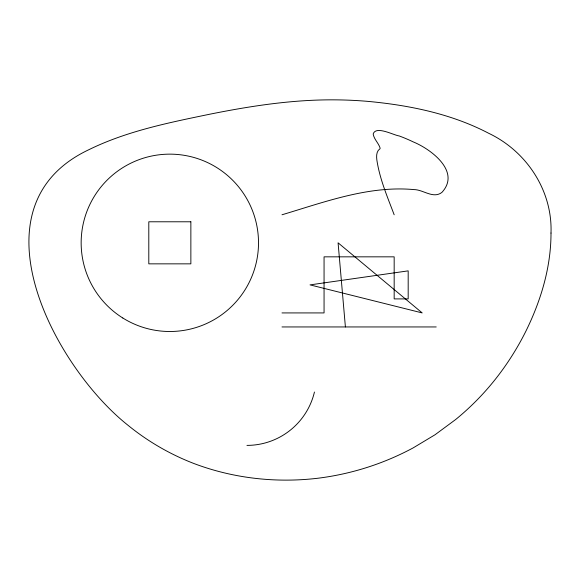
<?xml version="1.0" encoding="UTF-8"?>
<svg xmlns="http://www.w3.org/2000/svg" width="580" height="580" viewBox="0 0 580 580"><rect width="100%" height="100%" fill="white"/><g stroke="black" fill="none" stroke-linecap="round" stroke-linejoin="round"><path stroke-width="0.87" d="M281.996 214.774C324.655 202.05 368.706 185.44 413.968 189.595C423.27 189.58 433.173 199.107 441.887 192.415C461.086 171.637 431.056 149.169 413.192 141.882A160.392 160.392 0 0 0 399.207 135.952C393.595 135.213 375.862 125.381 373.172 134.009C374.013 139.367 378.653 143.108 380.147 148.175L379.994 148.734C376.413 151.119 376.355 155.846 376.819 159.71C379.632 178.843 387.389 196.801 394.168 214.774M281.996 312.924L324.06 312.924L324.06 256.839L394.168 256.839L394.168 298.903L408.182 298.903L408.182 270.86L310.039 284.882L422.204 312.924L338.082 242.817L345.404 326.946M281.996 326.946L436.225 326.946M314.447 392.029A69.375 69.375 0 0 1 246.95 445.389M551 233.051C551.043 267.242 540.893 300.715 525.886 331.195A278.154 278.154 0 0 1 501.758 370.845A262.262 262.262 0 0 1 455.583 419.579L435.007 434.775L413.221 447.854A272.049 272.049 0 0 1 317.825 478.246C276.312 483.162 233.74 478.457 194.561 463.761A242.259 242.259 0 0 1 127.767 425.089C54.382 366.828 -31.298 206.502 88.762 149.749C126.752 131.087 168.62 122.713 209.779 114.209C250.618 106.017 292.059 99.622 333.812 99.847A418.941 418.941 0 0 1 368.307 101.413C409.741 105.306 451.537 113.847 488.679 133.284C526.567 151.257 552.595 190.661 551 233.051M190.863 221.785L148.799 221.785L148.799 263.849L190.863 263.849L190.863 221.785M122.815 318.007A88.675 88.675 0 0 0 258.455 245.942A88.675 88.675 0 0 0 128.231 164.51A88.675 88.675 0 0 0 122.815 318.007"/></g></svg>
